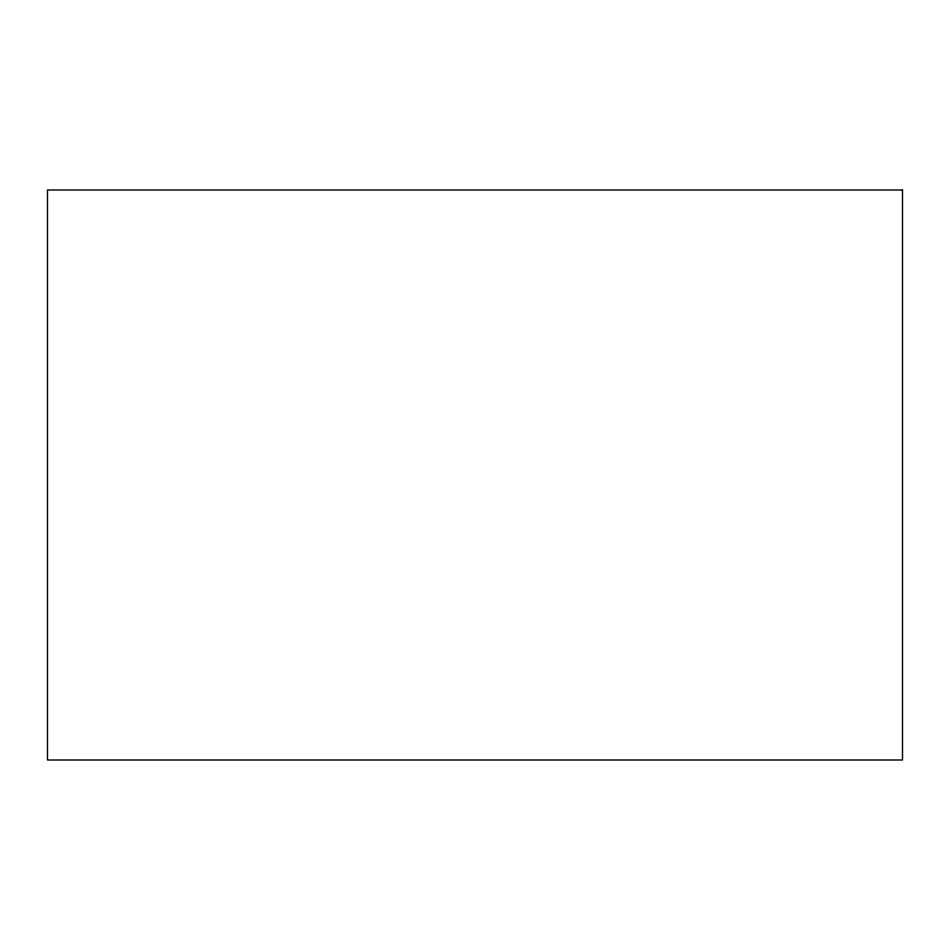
<?xml version="1.0" encoding="UTF-8"?>
<svg xmlns="http://www.w3.org/2000/svg" width="950" height="950" viewBox="0 0 950 950"><rect width="100%" height="100%" fill="white"/><g stroke="black" fill="none" stroke-linecap="round" stroke-linejoin="round"><path stroke-width="1.43" d="M902.5 190L47.5 190L47.5 760L902.5 760L902.5 190"/></g></svg>
